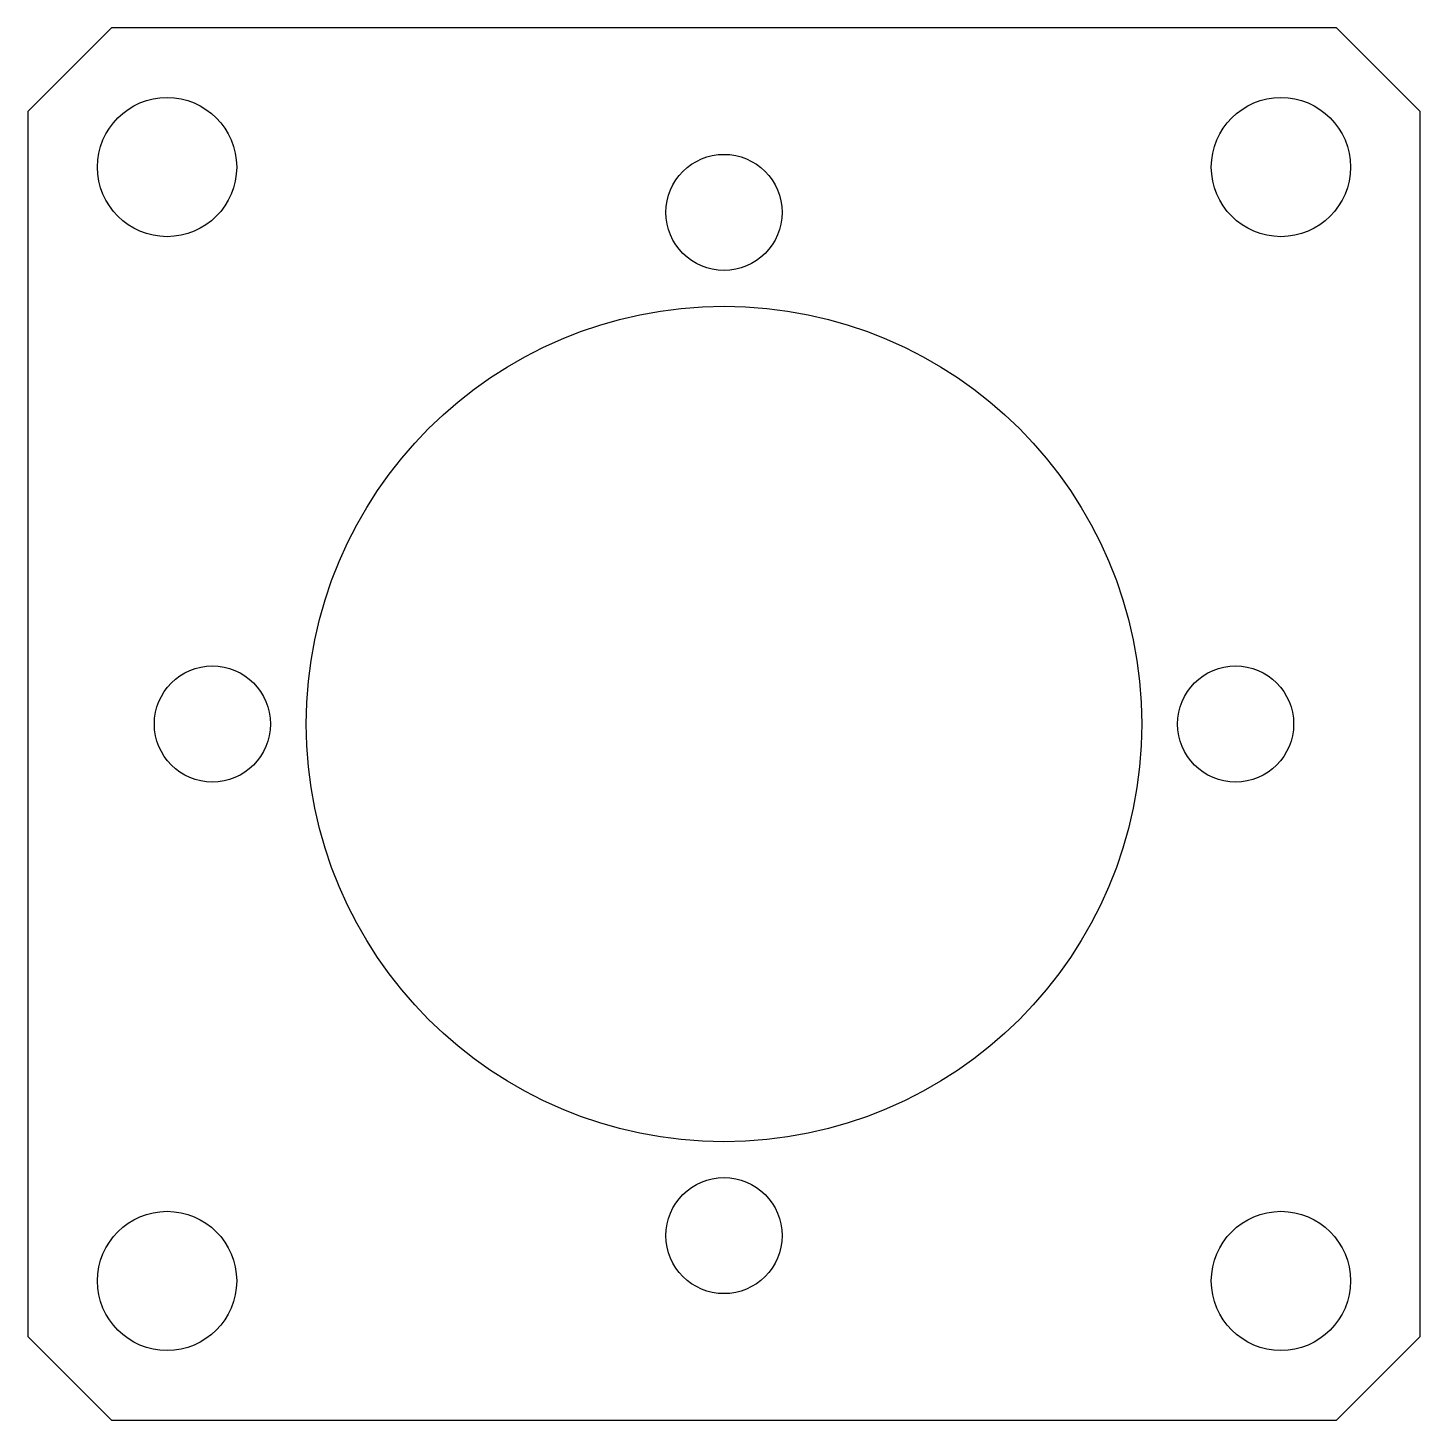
# Model space of a CAD drawing. Header units: inches. Extents: x -0.75 to 0.75, y -0.75 to 0.75.
import ezdxf

# ---------------------------------------------------------------- set-up
doc = ezdxf.new("R2010")
doc.units = ezdxf.units.IN
doc.layers.get('0').update_dxf_attribs({"linetype": 'CONTINUOUS'})

msp = doc.modelspace()

# ---------------------------------------------------------------- linework, layer by layer
msp.add_lwpolyline([(0.75, -0.66), (0.75, 0.66), (0.66, 0.75), (-0.66, 0.75), (-0.75, 0.66), (-0.75, -0.66), (-0.66, -0.75), (0.66, -0.75)], close=True)
for centre, radius in [((-0.6, 0.6), 0.075), ((0.6, 0.6), 0.075), ((0, 0.5512), 0.0625), ((0, 0), 0.45), ((-0.5512, 0), 0.0625), ((0.5512, 0), 0.0625), ((0, -0.5512), 0.0625), ((-0.6, -0.6), 0.075), ((0.6, -0.6), 0.075)]:
    msp.add_circle(centre, radius)

doc.saveas('drawing.dxf')
